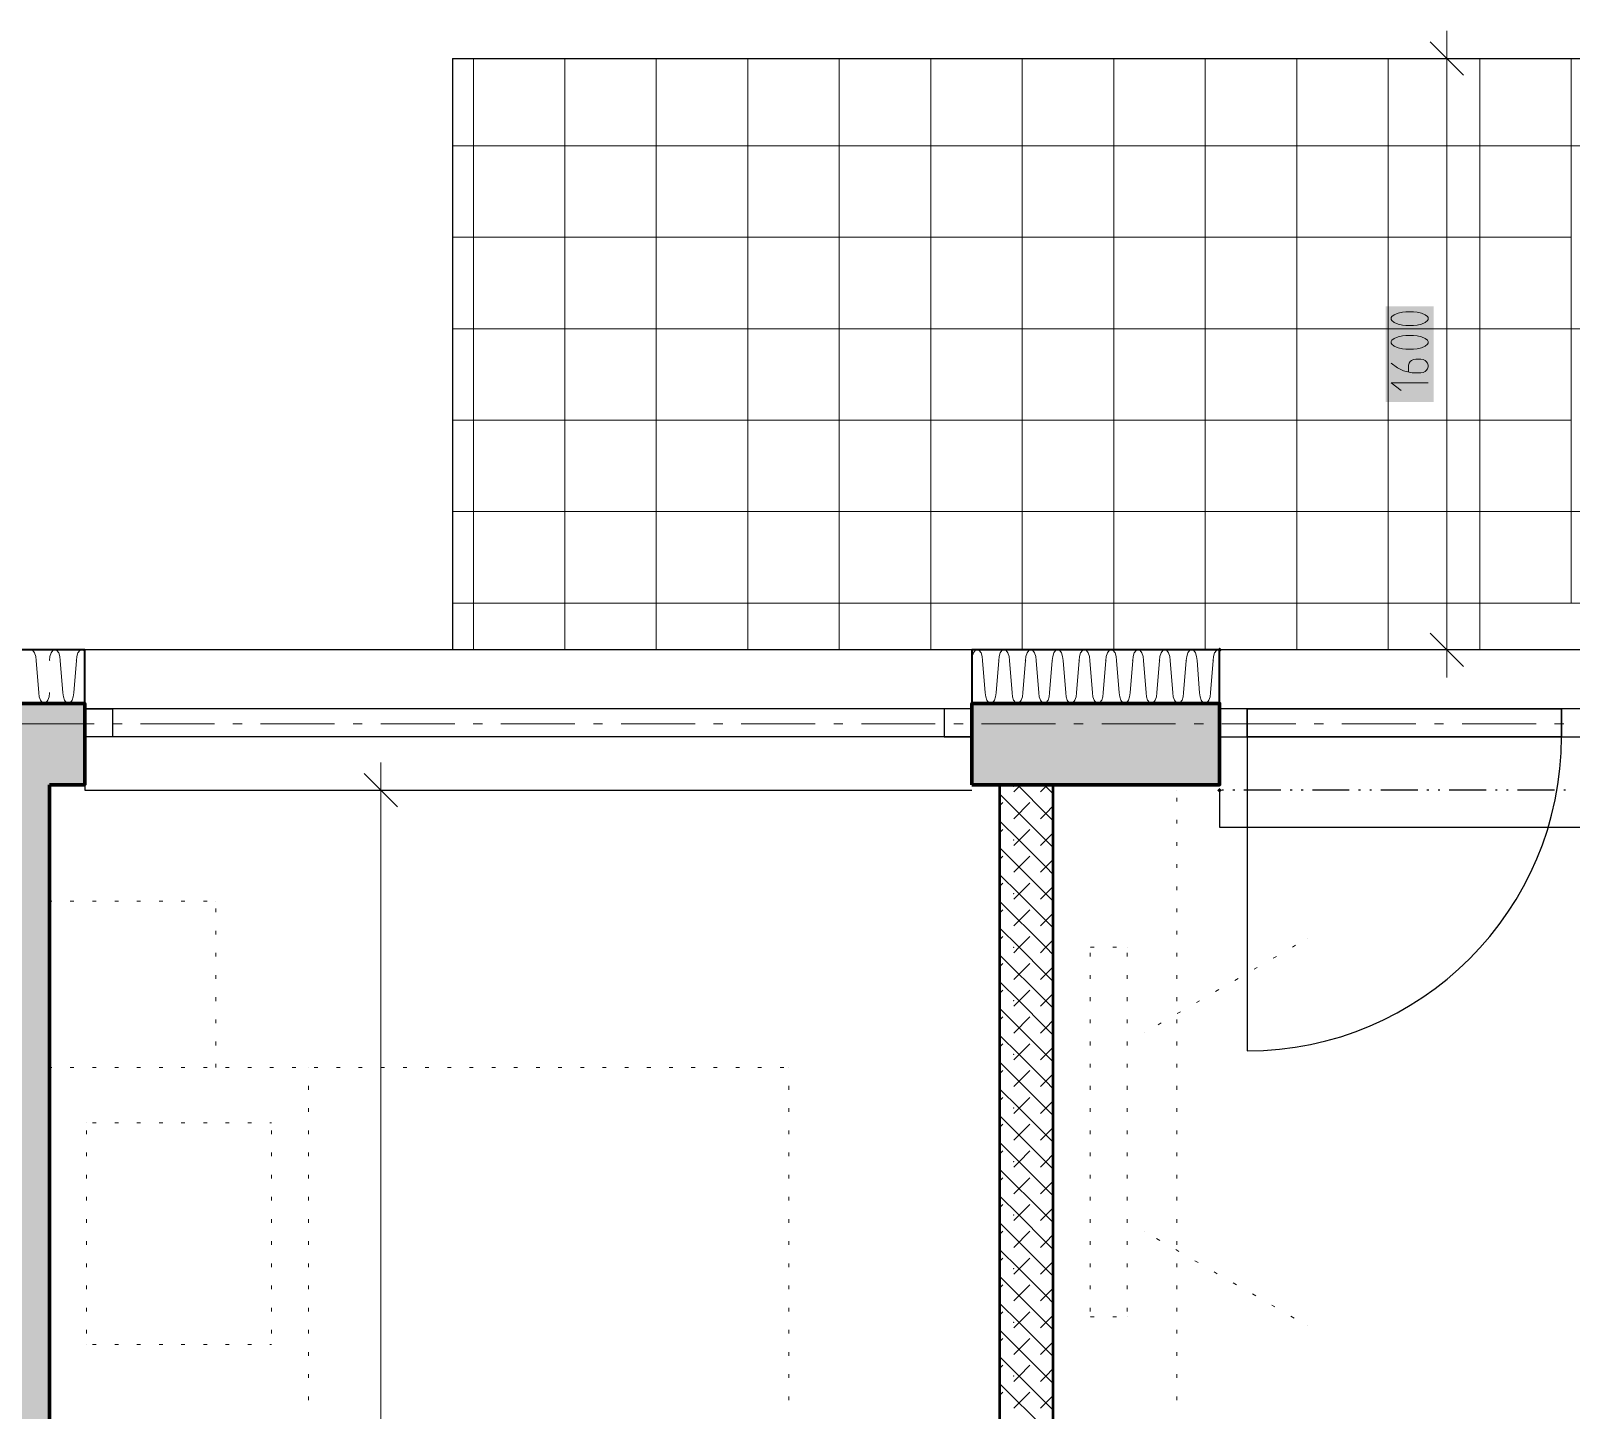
# Model space of a CAD drawing. Header units: millimetres. Extents: x 0 to 594, y 0 to 420.
# Drawn here: x 286.79 to 329.5, y 302.86 to 341.12 of the extents above; entities that cross this region are included whole.
import ezdxf

# ---------------------------------------------------------------- set-up
doc = ezdxf.new("R2010")
doc.units = ezdxf.units.MM
doc.header["$LTSCALE"] = 8
for name, color, linetype in [('PDF_Dvere', 7, 'Continuous'), ('PDF_Koty delkove', 7, 'Continuous'), ('PDF_Nabytek', 7, 'Continuous'), ('PDF_Obecne 0.25', 7, 'Continuous'), ('PDF_Okna', 7, 'Continuous'), ('PDF_Osy hlavni', 7, 'Continuous'), ('PDF_Pricky zdene', 7, 'Continuous'), ('PDF_Srafy', 7, 'Continuous'), ('PDF_Steny obvodove nosne', 7, 'Continuous'), ('PDF_Steny sendvic', 7, 'Continuous'), ('PDF_Zatepleni', 7, 'Continuous')]:
    doc.layers.add(name, color=color, linetype=linetype)

msp = doc.modelspace()

# ---------------------------------------------------------------- linework, layer by layer
at = {"layer": 'PDF_Dvere', "lineweight": 25}
for points in [[(320.522, 322.31), (319.754, 322.31), (319.754, 321.541), (320.522, 321.541)], [(320.522, 322.31), (320.522, 321.541)], [(330.004, 322.31), (329.235, 322.31), (329.235, 321.541), (330.004, 321.541)], [(329.235, 322.31), (329.235, 321.541)]]:
    msp.add_lwpolyline(points, close=True, dxfattribs=at)
for points in [[(329.235, 322.31), (320.522, 322.31), (329.235, 322.31)], [(329.235, 321.541), (320.522, 321.541), (329.235, 321.541)]]:
    msp.add_lwpolyline(points, dxfattribs=at)
msp.add_lwpolyline([(320.522, 321.541), (320.522, 312.829, 0.414213), (329.235, 321.541)], format="xyb", dxfattribs=at)
at = {"layer": 'PDF_Koty delkove', "lineweight": 18}
for points in [[(326.052, 340.35), (326.052, 341.119)], [(326.513, 339.889), (325.591, 340.811)], [(326.821, 340.35), (326.052, 340.35), (325.283, 340.35)], [(326.052, 323.95), (326.052, 340.35)], [(325.128, 332.671), (324.923, 332.671), (324.822, 332.657), (324.702, 332.629), (324.599, 332.588), (324.531, 332.534), (324.514, 332.506), (324.514, 332.452), (324.531, 332.424), (324.599, 332.37), (324.702, 332.329), (324.822, 332.301), (324.923, 332.287), (325.128, 332.287), (325.231, 332.301), (325.351, 332.329), (325.453, 332.37), (325.522, 332.424), (325.539, 332.452)], [(325.539, 332.452), (325.539, 332.506), (325.522, 332.534), (325.453, 332.588), (325.351, 332.629), (325.231, 332.657), (325.128, 332.671)], [(324.992, 331.658), (324.992, 331.849), (325.009, 331.904), (325.043, 331.945), (325.078, 331.972), (325.128, 332), (325.197, 332.013), (325.333, 332.013), (325.402, 332), (325.453, 331.972), (325.487, 331.945), (325.522, 331.904), (325.539, 331.849), (325.539, 331.795), (325.522, 331.74), (325.487, 331.699), (325.453, 331.672), (325.402, 331.644), (325.333, 331.63), (325.094, 331.63), (324.856, 331.685), (324.684, 331.767), (324.514, 331.904)], [(325.539, 331.356), (324.514, 331.356), (324.787, 331.138)], [(326.513, 323.489), (325.591, 324.411)], [(326.821, 323.95), (326.052, 323.95), (325.283, 323.95)], [(326.052, 323.95), (326.052, 323.181)], [(296.497, 320.055), (296.497, 320.824)], [(296.959, 319.594), (296.036, 320.516)], [(297.266, 320.055), (296.497, 320.055), (295.729, 320.055)], [(296.497, 233.7), (296.497, 236.262), (296.497, 240.926), (296.497, 262.758), (296.497, 264.244), (296.497, 270.907), (296.497, 320.055)]]:
    msp.add_lwpolyline(points, dxfattribs=at)
msp.add_lwpolyline([(325.128, 333.328), (324.923, 333.328), (324.822, 333.314), (324.702, 333.287), (324.599, 333.245), (324.531, 333.191), (324.514, 333.163), (324.514, 333.109), (324.531, 333.081), (324.599, 333.027), (324.702, 332.986), (324.822, 332.958), (324.923, 332.944), (325.128, 332.944), (325.231, 332.958), (325.351, 332.986), (325.453, 333.027), (325.522, 333.081), (325.539, 333.109), (325.539, 333.163), (325.522, 333.191), (325.453, 333.245), (325.351, 333.287), (325.231, 333.314)], close=True, dxfattribs=at)
at = {"layer": 'PDF_Koty delkove', "color": 7, "lineweight": 18, "true_color": 0xffffff, "transparency": 33554559}
msp.add_solid([(325.693, 330.819), (325.693, 333.481), (324.361, 330.819), (324.361, 333.481)], dxfattribs=at)
at = {"layer": 'PDF_Nabytek', "lineweight": 13}
for points in [[(315.141, 320.055), (315.141, 320.055)], [(318.567, 320.055), (318.567, 320.055)], [(315.141, 319.745), (315.141, 319.848)], [(318.567, 319.745), (318.567, 319.848)], [(315.141, 319.13), (315.141, 319.233)], [(318.567, 319.13), (318.567, 319.233)], [(315.141, 318.515), (315.141, 318.618)], [(318.567, 318.515), (318.567, 318.618)], [(315.141, 317.9), (315.141, 318.003)], [(318.567, 317.9), (318.567, 318.003)], [(315.141, 317.285), (315.141, 317.388)], [(318.567, 317.285), (318.567, 317.388)], [(287.375, 316.98), (287.313, 316.98)], [(287.313, 316.98), (287.313, 316.98)], [(287.313, 316.98), (287.313, 316.98)], [(287.99, 316.98), (287.888, 316.98)], [(288.605, 316.98), (288.503, 316.98)], [(289.22, 316.98), (289.118, 316.98)], [(289.835, 316.98), (289.733, 316.98)], [(290.45, 316.98), (290.348, 316.98)], [(291.065, 316.98), (290.963, 316.98)], [(291.68, 316.98), (291.578, 316.98)], [(291.925, 316.98), (291.925, 316.98)], [(291.925, 316.98), (291.925, 316.98)], [(287.313, 316.67), (287.313, 316.773)], [(291.925, 316.67), (291.925, 316.773)], [(315.141, 316.67), (315.141, 316.773)], [(318.567, 316.67), (318.567, 316.773)], [(287.313, 316.055), (287.313, 316.158)], [(291.925, 316.055), (291.925, 316.158)], [(315.141, 316.055), (315.141, 316.158)], [(318.567, 316.055), (318.567, 316.158)], [(316.166, 315.699), (316.166, 315.699)], [(316.166, 315.699), (316.166, 315.699)], [(316.28, 315.699), (316.177, 315.699)], [(316.895, 315.699), (316.792, 315.699)], [(317.191, 315.699), (317.191, 315.699)], [(317.191, 315.699), (317.191, 315.699)], [(321.775, 315.704), (321.864, 315.755)], [(322.203, 315.951), (322.203, 315.951)], [(287.313, 315.44), (287.313, 315.543)], [(291.925, 315.44), (291.925, 315.543)], [(315.141, 315.44), (315.141, 315.543)], [(316.166, 315.44), (316.166, 315.543)], [(317.191, 315.44), (317.191, 315.543)], [(318.567, 315.44), (318.567, 315.543)], [(321.243, 315.396), (321.332, 315.448)], [(287.313, 314.825), (287.313, 314.928)], [(291.925, 314.825), (291.925, 314.928)], [(315.141, 314.825), (315.141, 314.928)], [(316.166, 314.825), (316.166, 314.928)], [(317.191, 314.825), (317.191, 314.928)], [(318.567, 314.825), (318.567, 314.928)], [(320.178, 314.781), (320.266, 314.833)], [(320.71, 315.089), (320.799, 315.14)], [(319.645, 314.474), (319.734, 314.525)], [(287.313, 314.21), (287.313, 314.313)], [(291.925, 314.21), (291.925, 314.313)], [(315.141, 314.21), (315.141, 314.313)], [(316.166, 314.21), (316.166, 314.313)], [(317.191, 314.21), (317.191, 314.313)], [(318.567, 314.21), (318.567, 314.313)], [(319.112, 314.166), (319.201, 314.218)], [(287.313, 313.595), (287.313, 313.698)], [(291.925, 313.595), (291.925, 313.698)], [(315.141, 313.595), (315.141, 313.698)], [(316.166, 313.595), (316.166, 313.698)], [(317.191, 313.595), (317.191, 313.698)], [(318.047, 313.551), (318.136, 313.603)], [(318.567, 313.595), (318.567, 313.698)], [(318.58, 313.859), (318.669, 313.91)], [(287.313, 312.98), (287.313, 313.083)], [(291.925, 312.98), (291.925, 313.083)], [(315.141, 312.98), (315.141, 313.083)], [(316.166, 312.98), (316.166, 313.083)], [(317.191, 312.98), (317.191, 313.083)], [(317.679, 313.339), (317.679, 313.339)], [(318.567, 312.98), (318.567, 313.083)], [(287.313, 312.368), (287.313, 312.468)], [(287.375, 312.368), (287.313, 312.368)], [(287.313, 312.368), (287.313, 312.368)], [(287.313, 312.365), (287.313, 312.368)], [(287.313, 312.368), (287.313, 312.368)], [(287.313, 312.368), (287.313, 312.368)], [(287.99, 312.368), (287.888, 312.368)], [(288.605, 312.368), (288.503, 312.368)], [(289.22, 312.368), (289.118, 312.368)], [(289.835, 312.368), (289.733, 312.368)], [(290.45, 312.368), (290.348, 312.368)], [(291.065, 312.368), (290.963, 312.368)], [(291.68, 312.368), (291.578, 312.368)], [(291.925, 312.368), (291.925, 312.468)], [(291.925, 312.368), (291.925, 312.368)], [(292.295, 312.368), (292.193, 312.368)], [(292.91, 312.368), (292.808, 312.368)], [(293.525, 312.368), (293.423, 312.368)], [(294.14, 312.368), (294.038, 312.368)], [(294.488, 312.365), (294.488, 312.368)], [(294.488, 312.368), (294.488, 312.368)], [(294.755, 312.368), (294.653, 312.368)], [(295.37, 312.368), (295.268, 312.368)], [(295.985, 312.368), (295.883, 312.368)], [(296.6, 312.368), (296.498, 312.368)], [(297.215, 312.368), (297.113, 312.368)], [(297.83, 312.368), (297.728, 312.368)], [(298.445, 312.368), (298.343, 312.368)], [(299.06, 312.368), (298.958, 312.368)], [(299.675, 312.368), (299.573, 312.368)], [(300.29, 312.368), (300.187, 312.368)], [(300.905, 312.368), (300.802, 312.368)], [(301.52, 312.368), (301.417, 312.368)], [(302.135, 312.368), (302.032, 312.368)], [(302.75, 312.368), (302.647, 312.368)], [(303.365, 312.368), (303.262, 312.368)], [(303.98, 312.368), (303.877, 312.368)], [(304.595, 312.368), (304.492, 312.368)], [(305.21, 312.368), (305.107, 312.368)], [(305.825, 312.368), (305.722, 312.368)], [(306.44, 312.368), (306.337, 312.368)], [(307.055, 312.368), (306.952, 312.368)], [(307.67, 312.368), (307.567, 312.368)], [(307.813, 312.365), (307.813, 312.368)], [(307.813, 312.368), (307.813, 312.368)], [(307.813, 312.368), (307.813, 312.368)], [(315.141, 312.365), (315.141, 312.468)], [(316.166, 312.365), (316.166, 312.468)], [(317.191, 312.365), (317.191, 312.468)], [(318.567, 312.365), (318.567, 312.468)], [(287.313, 311.75), (287.313, 311.853)], [(294.488, 311.75), (294.488, 311.853)], [(307.813, 311.75), (307.813, 311.853)], [(315.141, 311.75), (315.141, 311.853)], [(316.166, 311.75), (316.166, 311.853)], [(317.191, 311.75), (317.191, 311.853)], [(318.567, 311.75), (318.567, 311.853)], [(287.313, 311.135), (287.313, 311.238)], [(294.488, 311.135), (294.488, 311.238)], [(307.813, 311.135), (307.813, 311.238)], [(315.141, 311.135), (315.141, 311.238)], [(316.166, 311.135), (316.166, 311.238)], [(317.191, 311.135), (317.191, 311.238)], [(318.567, 311.135), (318.567, 311.238)], [(287.313, 310.52), (287.313, 310.623)], [(288.338, 310.83), (288.338, 310.83)], [(288.338, 310.83), (288.338, 310.83)], [(288.338, 310.52), (288.338, 310.623)], [(288.605, 310.83), (288.503, 310.83)], [(289.22, 310.83), (289.118, 310.83)], [(289.835, 310.83), (289.733, 310.83)], [(290.45, 310.83), (290.348, 310.83)], [(291.065, 310.83), (290.963, 310.83)], [(291.68, 310.83), (291.578, 310.83)], [(292.295, 310.83), (292.193, 310.83)], [(292.91, 310.83), (292.808, 310.83)], [(293.463, 310.83), (293.423, 310.83)], [(293.463, 310.83), (293.463, 310.83)], [(293.463, 310.83), (293.463, 310.83)], [(293.463, 310.52), (293.463, 310.623)], [(294.488, 310.52), (294.488, 310.623)], [(307.813, 310.52), (307.813, 310.623)], [(315.141, 310.52), (315.141, 310.623)], [(316.166, 310.52), (316.166, 310.623)], [(317.191, 310.52), (317.191, 310.623)], [(318.567, 310.52), (318.567, 310.623)], [(287.313, 309.905), (287.313, 310.008)], [(288.338, 309.905), (288.338, 310.008)], [(293.463, 309.905), (293.463, 310.008)], [(294.488, 309.905), (294.488, 310.008)], [(307.813, 309.905), (307.813, 310.008)], [(315.141, 309.905), (315.141, 310.008)], [(316.166, 309.905), (316.166, 310.008)], [(317.191, 309.905), (317.191, 310.008)], [(318.567, 309.905), (318.567, 310.008)], [(287.313, 309.29), (287.313, 309.393)], [(288.338, 309.29), (288.338, 309.393)], [(293.463, 309.29), (293.463, 309.393)], [(294.488, 309.29), (294.488, 309.393)], [(307.813, 309.29), (307.813, 309.393)], [(315.141, 309.29), (315.141, 309.393)], [(316.166, 309.29), (316.166, 309.393)], [(317.191, 309.29), (317.191, 309.393)], [(318.567, 309.29), (318.567, 309.393)], [(287.313, 308.675), (287.313, 308.778)], [(288.338, 308.675), (288.338, 308.778)], [(293.463, 308.675), (293.463, 308.778)], [(294.488, 308.675), (294.488, 308.778)], [(307.813, 308.675), (307.813, 308.778)], [(315.141, 308.675), (315.141, 308.778)], [(316.166, 308.675), (316.166, 308.778)], [(317.191, 308.675), (317.191, 308.778)], [(318.567, 308.675), (318.567, 308.778)], [(287.313, 308.06), (287.313, 308.163)], [(288.338, 308.06), (288.338, 308.163)], [(293.463, 308.06), (293.463, 308.163)], [(294.488, 308.06), (294.488, 308.163)], [(307.813, 308.06), (307.813, 308.163)], [(315.141, 308.06), (315.141, 308.163)], [(316.166, 308.06), (316.166, 308.163)], [(317.191, 308.06), (317.191, 308.163)], [(318.567, 308.06), (318.567, 308.163)], [(287.313, 307.445), (287.313, 307.548)], [(288.338, 307.445), (288.338, 307.548)], [(293.463, 307.445), (293.463, 307.548)], [(294.488, 307.445), (294.488, 307.548)], [(307.813, 307.445), (307.813, 307.548)], [(315.141, 307.445), (315.141, 307.548)], [(316.166, 307.445), (316.166, 307.548)], [(317.191, 307.445), (317.191, 307.548)], [(317.679, 307.809), (317.679, 307.809)], [(318.094, 307.57), (318.005, 307.621)], [(318.567, 307.445), (318.567, 307.548)], [(318.626, 307.262), (318.538, 307.314)], [(287.313, 306.83), (287.313, 306.933)], [(288.338, 306.83), (288.338, 306.933)], [(293.463, 306.83), (293.463, 306.933)], [(294.488, 306.83), (294.488, 306.933)], [(307.813, 306.83), (307.813, 306.933)], [(315.141, 306.83), (315.141, 306.933)], [(316.166, 306.83), (316.166, 306.933)], [(317.191, 306.83), (317.191, 306.933)], [(318.567, 306.83), (318.567, 306.933)], [(319.159, 306.955), (319.07, 307.006)], [(319.691, 306.647), (319.603, 306.698)], [(287.313, 306.215), (287.313, 306.318)], [(288.338, 306.215), (288.338, 306.318)], [(293.463, 306.215), (293.463, 306.318)], [(294.488, 306.215), (294.488, 306.318)], [(307.813, 306.215), (307.813, 306.318)], [(315.141, 306.215), (315.141, 306.318)], [(316.166, 306.215), (316.166, 306.318)], [(317.191, 306.215), (317.191, 306.318)], [(318.567, 306.215), (318.567, 306.318)], [(320.224, 306.34), (320.135, 306.391)], [(320.757, 306.032), (320.668, 306.084)], [(287.313, 305.6), (287.313, 305.703)], [(288.338, 305.6), (288.338, 305.703)], [(293.463, 305.6), (293.463, 305.703)], [(294.488, 305.6), (294.488, 305.703)], [(307.813, 305.6), (307.813, 305.703)], [(315.141, 305.6), (315.141, 305.703)], [(316.166, 305.6), (316.166, 305.703)], [(316.166, 305.449), (316.166, 305.449)], [(316.166, 305.449), (316.166, 305.449)], [(316.28, 305.449), (316.177, 305.449)], [(316.895, 305.449), (316.792, 305.449)], [(317.191, 305.6), (317.191, 305.703)], [(317.191, 305.449), (317.191, 305.449)], [(317.191, 305.449), (317.191, 305.449)], [(318.567, 305.6), (318.567, 305.703)], [(321.289, 305.725), (321.201, 305.776)], [(321.822, 305.417), (321.733, 305.469)], [(287.313, 304.985), (287.313, 305.088)], [(288.338, 304.985), (288.338, 305.088)], [(293.463, 304.985), (293.463, 305.088)], [(294.488, 304.985), (294.488, 305.088)], [(307.813, 304.985), (307.813, 305.088)], [(315.141, 304.985), (315.141, 305.088)], [(318.567, 304.985), (318.567, 305.088)], [(322.203, 305.197), (322.203, 305.197)], [(288.338, 304.68), (288.338, 304.68)], [(288.338, 304.68), (288.338, 304.68)], [(288.605, 304.68), (288.503, 304.68)], [(289.22, 304.68), (289.118, 304.68)], [(289.835, 304.68), (289.733, 304.68)], [(290.45, 304.68), (290.348, 304.68)], [(291.065, 304.68), (290.963, 304.68)], [(291.68, 304.68), (291.578, 304.68)], [(292.295, 304.68), (292.193, 304.68)], [(292.91, 304.68), (292.808, 304.68)], [(293.463, 304.68), (293.423, 304.68)], [(293.463, 304.68), (293.463, 304.68)], [(293.463, 304.68), (293.463, 304.68)], [(287.313, 304.37), (287.313, 304.473)], [(294.488, 304.37), (294.488, 304.473)], [(307.813, 304.37), (307.813, 304.473)], [(315.141, 304.37), (315.141, 304.473)], [(318.567, 304.37), (318.567, 304.473)], [(287.313, 303.755), (287.313, 303.858)], [(294.488, 303.755), (294.488, 303.858)], [(307.813, 303.755), (307.813, 303.858)], [(315.141, 303.755), (315.141, 303.858)], [(318.567, 303.755), (318.567, 303.858)], [(287.313, 303.14), (287.313, 303.243)], [(294.488, 303.14), (294.488, 303.243)], [(307.813, 303.14), (307.813, 303.243)], [(315.141, 303.14), (315.141, 303.243)], [(318.567, 303.14), (318.567, 303.243)]]:
    msp.add_lwpolyline(points, dxfattribs=at)
at = {"layer": 'PDF_Obecne 0.25', "lineweight": 25}
for points in [[(298.485, 340.35), (330.26, 340.35)], [(298.485, 340.35), (298.486, 323.95)], [(330.004, 323.95), (319.754, 323.95)], [(319.754, 320.055), (319.754, 319.03), (330.004, 319.03), (330.004, 320.055)]]:
    msp.add_lwpolyline(points, dxfattribs=at)
at = {"layer": 'PDF_Okna', "lineweight": 25}
for points in [[(312.886, 323.95), (288.287, 323.95), (288.287, 320.055), (312.886, 320.055)], [(312.886, 322.31), (288.287, 322.31)], [(312.886, 321.541), (288.287, 321.541)]]:
    msp.add_lwpolyline(points, dxfattribs=at)
for points in [[(288.287, 322.31), (289.055, 322.31), (289.055, 321.541), (288.287, 321.541)], [(312.886, 322.31), (312.118, 322.31), (312.118, 321.541), (312.886, 321.541)]]:
    msp.add_lwpolyline(points, close=True, dxfattribs=at)
at = {"layer": 'PDF_Osy hlavni', "lineweight": 18}
for points in [[(288.554, 321.9), (286.504, 321.9)], [(289.323, 321.9), (289.066, 321.9)], [(291.885, 321.9), (289.835, 321.9)], [(292.654, 321.9), (292.398, 321.9)], [(295.216, 321.9), (293.166, 321.9)], [(295.985, 321.9), (295.729, 321.9)], [(298.548, 321.9), (296.498, 321.9)], [(299.316, 321.9), (299.06, 321.9)], [(301.879, 321.9), (299.829, 321.9)], [(302.647, 321.9), (302.391, 321.9)], [(305.21, 321.9), (303.16, 321.9)], [(305.979, 321.9), (305.722, 321.9)], [(308.541, 321.9), (306.491, 321.9)], [(309.31, 321.9), (309.054, 321.9)], [(311.872, 321.9), (309.822, 321.9)], [(312.641, 321.9), (312.385, 321.9)], [(315.204, 321.9), (313.154, 321.9)], [(315.972, 321.9), (315.716, 321.9)], [(318.535, 321.9), (316.485, 321.9)], [(319.304, 321.9), (319.047, 321.9)], [(321.866, 321.9), (319.816, 321.9)], [(322.635, 321.9), (322.379, 321.9)], [(325.197, 321.9), (323.147, 321.9)], [(325.966, 321.9), (325.71, 321.9)], [(328.529, 321.9), (326.479, 321.9)], [(329.297, 321.9), (329.041, 321.9)]]:
    msp.add_lwpolyline(points, dxfattribs=at)
at = {"layer": 'PDF_Pricky zdene', "lineweight": 50}
msp.add_lwpolyline([(315.141, 270.907), (315.141, 320.055), (315.141, 320.209), (313.655, 320.209), (313.655, 320.055), (313.655, 270.907), (313.656, 270.907)], close=True, dxfattribs=at)
at = {"layer": 'PDF_Pricky zdene', "lineweight": 9}
for points in [[(315.141, 318.876), (314.936, 318.671), (313.655, 319.953)], [(314.045, 320.009), (314.193, 320.158)], [(315.141, 319.21), (314.936, 319.415), (314.193, 320.158), (314.142, 320.209)], [(314.193, 320.158), (314.245, 320.209)], [(314.788, 320.009), (314.936, 320.158)], [(314.988, 320.209), (314.936, 320.158), (314.885, 320.209)], [(315.141, 319.953), (314.936, 320.158)], [(313.655, 319.62), (313.747, 319.712)], [(314.045, 319.266), (314.491, 319.712)], [(314.788, 319.266), (314.936, 319.415), (315.141, 319.62)], [(315.141, 317.723), (314.936, 317.928), (314.193, 318.671), (313.655, 319.21)], [(313.655, 318.876), (313.747, 318.969)], [(314.045, 318.523), (314.193, 318.671)], [(314.193, 318.671), (314.491, 318.969)], [(314.788, 318.523), (314.936, 318.671)], [(315.141, 318.466), (314.936, 318.671)], [(315.141, 317.39), (314.936, 317.185), (313.655, 318.466)], [(313.655, 318.133), (313.747, 318.226)], [(314.045, 317.78), (314.491, 318.226)], [(314.788, 317.78), (314.936, 317.928)], [(314.936, 317.928), (315.141, 318.133)], [(315.141, 316.237), (314.936, 316.442), (314.193, 317.185), (313.655, 317.723)], [(313.655, 317.39), (313.747, 317.482)], [(314.193, 317.185), (314.491, 317.482)], [(315.141, 315.904), (314.936, 315.699), (313.655, 316.98)], [(314.045, 317.037), (314.193, 317.185)], [(314.788, 317.037), (314.936, 317.185)], [(315.141, 316.98), (314.936, 317.185)], [(313.655, 316.647), (313.747, 316.739)], [(314.045, 316.293), (314.491, 316.739)], [(314.936, 316.442), (315.141, 316.647)], [(315.141, 314.751), (314.936, 314.956), (314.193, 315.699), (313.655, 316.237)], [(314.788, 316.293), (314.936, 316.442)], [(313.655, 315.904), (313.747, 315.996)], [(314.045, 315.55), (314.193, 315.699)], [(314.193, 315.699), (314.491, 315.996)], [(314.788, 315.55), (314.936, 315.699)], [(315.141, 315.494), (314.936, 315.699)], [(315.141, 314.418), (314.936, 314.213), (313.655, 315.494)], [(313.655, 315.161), (313.747, 315.253)], [(314.045, 314.807), (314.491, 315.253)], [(314.788, 314.807), (314.936, 314.956)], [(314.936, 314.956), (315.141, 315.161)], [(315.141, 313.265), (314.936, 313.47), (314.193, 314.213), (313.655, 314.751)], [(313.655, 314.418), (313.747, 314.51)], [(314.193, 314.213), (314.491, 314.51)], [(315.141, 312.932), (314.936, 312.727), (313.655, 314.008)], [(314.045, 314.064), (314.193, 314.213)], [(314.788, 314.064), (314.936, 314.213)], [(315.141, 314.008), (314.936, 314.213)], [(313.655, 313.675), (313.747, 313.767)], [(314.045, 313.321), (314.491, 313.767)], [(314.936, 313.47), (315.141, 313.675)], [(315.141, 311.778), (314.936, 311.983), (314.193, 312.727), (313.655, 313.265)], [(314.788, 313.321), (314.936, 313.47)], [(313.655, 312.932), (313.747, 313.024)], [(314.045, 312.578), (314.193, 312.727)], [(314.193, 312.727), (314.491, 313.024)], [(314.788, 312.578), (314.936, 312.727)], [(315.141, 312.522), (314.936, 312.727)], [(315.141, 311.445), (314.936, 311.24), (313.655, 312.522)], [(313.655, 312.188), (313.747, 312.281)], [(314.045, 311.835), (314.491, 312.281)], [(314.788, 311.835), (314.936, 311.983)], [(314.936, 311.983), (315.141, 312.188)], [(315.141, 310.292), (314.936, 310.497), (314.193, 311.24), (313.655, 311.778)], [(313.655, 311.445), (313.747, 311.538)], [(314.193, 311.24), (314.491, 311.538)], [(314.936, 309.754), (313.655, 311.035)], [(314.045, 311.092), (314.193, 311.24)], [(314.788, 311.092), (314.936, 311.24)], [(315.141, 311.035), (314.936, 311.24)], [(313.655, 310.702), (313.747, 310.794)], [(314.045, 310.349), (314.491, 310.794)], [(314.936, 310.497), (315.141, 310.702)], [(314.788, 308.862), (314.936, 309.011), (314.193, 309.754), (313.655, 310.292)], [(314.788, 310.349), (314.936, 310.497)], [(313.655, 309.959), (313.747, 310.051)], [(314.045, 309.605), (314.193, 309.754)], [(314.193, 309.754), (314.491, 310.051)], [(314.788, 309.605), (314.936, 309.754)], [(314.936, 309.754), (315.141, 309.959)], [(315.141, 309.549), (314.936, 309.754)], [(314.936, 308.268), (313.655, 309.549)], [(313.655, 309.216), (313.747, 309.308)], [(314.045, 308.862), (314.491, 309.308)], [(314.936, 307.525), (314.193, 308.268), (313.655, 308.806)], [(314.936, 309.011), (315.141, 309.216)], [(315.141, 308.806), (314.936, 309.011)], [(313.655, 308.473), (313.747, 308.565)], [(314.193, 308.268), (314.491, 308.565)], [(314.936, 308.268), (315.141, 308.473)], [(314.936, 306.782), (313.655, 308.063)], [(314.045, 308.119), (314.193, 308.268)], [(314.788, 308.119), (314.936, 308.268)], [(315.141, 308.063), (314.936, 308.268)], [(313.655, 307.73), (313.747, 307.822)], [(314.045, 307.376), (314.491, 307.822)], [(314.788, 307.376), (314.936, 307.525)], [(314.936, 307.525), (315.141, 307.73)], [(315.141, 307.32), (314.936, 307.525)], [(314.193, 306.782), (313.655, 307.32)], [(313.655, 306.987), (313.747, 307.079)], [(314.045, 306.633), (314.193, 306.782)], [(314.193, 306.782), (314.491, 307.079)], [(314.788, 305.89), (314.936, 306.038), (314.193, 306.782)], [(314.788, 306.633), (314.936, 306.782)], [(314.936, 306.782), (315.141, 306.987)], [(315.141, 306.577), (314.936, 306.782)], [(314.936, 305.295), (313.655, 306.577)], [(313.655, 306.243), (313.747, 306.336)], [(314.045, 305.89), (314.491, 306.336)], [(314.936, 306.038), (315.141, 306.243)], [(314.193, 305.295), (313.655, 305.833)], [(315.141, 305.833), (314.936, 306.038)], [(313.655, 305.5), (313.747, 305.593)], [(314.193, 305.295), (314.491, 305.593)], [(314.936, 305.295), (315.141, 305.5)], [(314.936, 303.809), (313.655, 305.09)], [(314.045, 305.147), (314.193, 305.295)], [(315.141, 304.347), (314.936, 304.552), (314.193, 305.295)], [(314.788, 305.147), (314.936, 305.295)], [(315.141, 305.09), (314.936, 305.295)], [(313.655, 304.757), (313.747, 304.849)], [(314.045, 304.404), (314.491, 304.849)], [(314.788, 304.404), (314.936, 304.552)], [(314.936, 304.552), (315.141, 304.757)], [(314.193, 303.809), (313.655, 304.347)], [(313.655, 304.014), (313.747, 304.106)], [(314.788, 302.917), (314.936, 303.066), (314.193, 303.809), (314.491, 304.106)], [(314.045, 303.66), (314.193, 303.809)], [(314.788, 303.66), (314.936, 303.809)], [(314.936, 303.809), (315.141, 304.014)], [(315.141, 303.604), (314.936, 303.809)], [(314.936, 302.323), (313.655, 303.604)], [(313.655, 303.271), (313.747, 303.363)], [(314.045, 302.917), (314.491, 303.363)], [(314.936, 303.066), (315.141, 303.271)], [(315.141, 302.861), (314.936, 303.066)]]:
    msp.add_lwpolyline(points, dxfattribs=at)
at = {"layer": 'PDF_Pricky zdene', "lineweight": 9, "transparency": 33554559}
for points in [[(314.045, 320.138), (314.022, 320.161), (314.068, 320.161), (314.045, 320.184)], [(314.936, 320.135), (314.913, 320.158), (314.96, 320.158), (314.936, 320.181)], [(314.045, 318.651), (314.022, 318.674), (314.068, 318.674), (314.045, 318.698)], [(314.936, 318.648), (314.913, 318.671), (314.96, 318.671), (314.936, 318.695)], [(314.045, 317.165), (314.022, 317.188), (314.068, 317.188), (314.045, 317.211)], [(314.936, 317.162), (314.913, 317.185), (314.96, 317.185), (314.936, 317.208)], [(314.045, 315.679), (314.022, 315.702), (314.068, 315.702), (314.045, 315.725)], [(314.936, 315.676), (314.913, 315.699), (314.96, 315.699), (314.936, 315.722)], [(314.045, 314.193), (314.022, 314.216), (314.068, 314.216), (314.045, 314.239)], [(314.936, 314.19), (314.913, 314.213), (314.96, 314.213), (314.936, 314.236)], [(314.045, 312.706), (314.022, 312.729), (314.068, 312.729), (314.045, 312.753)], [(314.936, 312.703), (314.913, 312.727), (314.96, 312.727), (314.936, 312.75)], [(314.045, 311.22), (314.022, 311.243), (314.068, 311.243), (314.045, 311.266)], [(314.936, 311.217), (314.913, 311.24), (314.96, 311.24), (314.936, 311.263)], [(314.045, 309.734), (314.022, 309.757), (314.068, 309.757), (314.045, 309.78)], [(314.936, 309.731), (314.913, 309.754), (314.96, 309.754), (314.936, 309.777)], [(314.045, 308.248), (314.022, 308.271), (314.068, 308.271), (314.045, 308.294)], [(314.936, 308.245), (314.913, 308.268), (314.96, 308.268), (314.936, 308.291)], [(314.045, 306.761), (314.022, 306.785), (314.068, 306.785), (314.045, 306.808)], [(314.936, 306.759), (314.913, 306.782), (314.96, 306.782), (314.936, 306.805)], [(314.045, 305.275), (314.022, 305.298), (314.068, 305.298), (314.045, 305.321)], [(314.936, 305.272), (314.913, 305.295), (314.96, 305.295), (314.936, 305.318)], [(314.045, 303.789), (314.022, 303.812), (314.068, 303.812), (314.045, 303.835)], [(314.936, 303.786), (314.913, 303.809), (314.96, 303.809), (314.936, 303.832)]]:
    msp.add_solid(points, dxfattribs=at)
at = {"layer": 'PDF_Srafy', "lineweight": 9}
for points in [[(329.504, 340.35), (329.504, 335.394), (324.43, 335.394), (319.357, 335.394), (314.283, 335.394), (309.21, 335.394), (304.136, 335.394), (299.063, 335.394), (298.485, 335.394)], [(326.967, 340.35), (326.967, 337.931), (321.893, 337.931), (316.82, 337.931), (311.747, 337.931), (306.673, 337.931), (301.6, 337.931), (298.485, 337.931)], [(299.063, 340.35), (299.063, 335.394), (299.063, 330.321), (299.063, 325.247), (299.063, 323.95)], [(301.6, 340.35), (301.6, 337.931), (301.6, 332.857), (301.6, 327.784), (301.6, 323.95)], [(304.136, 340.35), (304.136, 335.394), (304.136, 330.321), (304.136, 325.247), (304.136, 323.95)], [(306.673, 340.35), (306.673, 337.931), (306.673, 332.857), (306.673, 327.784), (306.673, 323.95)], [(309.21, 340.35), (309.21, 335.394), (309.21, 330.321), (309.21, 325.247), (309.21, 323.95)], [(311.747, 340.35), (311.747, 337.931), (311.747, 332.857), (311.747, 327.784), (311.747, 323.95)], [(314.283, 340.35), (314.283, 335.394), (314.283, 330.321), (314.283, 325.247), (314.283, 323.95)], [(316.82, 340.35), (316.82, 337.931), (316.82, 332.857), (316.82, 327.784), (316.82, 323.95)], [(319.357, 340.35), (319.357, 335.394), (319.357, 330.321), (319.357, 325.247), (319.357, 323.95)], [(321.893, 340.35), (321.893, 337.931)], [(324.43, 340.35), (324.43, 335.394)], [(321.893, 337.931), (321.893, 332.857), (321.893, 327.784), (321.893, 323.95)], [(330.26, 337.931), (326.967, 337.931)], [(326.967, 337.931), (326.967, 332.857), (326.967, 327.784)], [(329.504, 335.394), (329.504, 330.321), (324.43, 330.321), (319.357, 330.321), (314.283, 330.321), (309.21, 330.321), (304.136, 330.321), (299.063, 330.321), (298.485, 330.321)], [(324.43, 335.394), (324.43, 330.321), (324.43, 325.247), (324.43, 323.95)], [(330.26, 332.857), (326.967, 332.857), (321.893, 332.857), (316.82, 332.857), (311.747, 332.857), (306.673, 332.857), (301.6, 332.857), (298.485, 332.857)], [(329.504, 330.321), (329.504, 325.247)], [(330.26, 327.784), (326.967, 327.784), (321.893, 327.784), (316.82, 327.784), (311.747, 327.784), (306.673, 327.784), (301.6, 327.784), (298.485, 327.784)], [(326.967, 327.784), (326.967, 323.95)], [(330.26, 325.247), (329.504, 325.247), (324.43, 325.247), (319.357, 325.247), (314.283, 325.247), (309.21, 325.247), (304.136, 325.247), (299.063, 325.247), (298.485, 325.247)]]:
    msp.add_lwpolyline(points, dxfattribs=at)
at = {"layer": 'PDF_Steny obvodove nosne', "lineweight": 70}
for points in [[(287.313, 322.464), (285.263, 322.464), (285.263, 320.055), (285.263, 240.926), (285.263, 238.312), (287.313, 238.312), (287.313, 240.926), (287.313, 320.055), (287.313, 320.209)], [(287.313, 320.209), (288.287, 320.209), (288.287, 322.464), (287.313, 322.464)]]:
    msp.add_lwpolyline(points, dxfattribs=at)
msp.add_lwpolyline([(312.886, 320.209), (319.754, 320.209), (319.754, 322.464), (312.886, 322.464)], close=True, dxfattribs=at)
at = {"layer": 'PDF_Steny obvodove nosne', "color": 9, "lineweight": 9, "true_color": 0xc0c0c0, "transparency": 33554559}
for points in [[(287.313, 238.312), (287.313, 322.464), (285.263, 238.312), (285.263, 322.464)], [(287.313, 320.209), (288.287, 320.209), (287.313, 322.464), (288.287, 322.464)], [(312.886, 320.209), (319.754, 320.209), (312.886, 322.464), (319.754, 322.464)]]:
    msp.add_solid(points, dxfattribs=at)
at = {"layer": 'PDF_Steny sendvic', "lineweight": 25}
for points in [[(319.867, 323.95), (319.816, 323.95)], [(320.175, 323.95), (320.124, 323.95)], [(321.456, 323.95), (320.431, 323.95)], [(321.764, 323.95), (321.712, 323.95)], [(322.071, 323.95), (322.02, 323.95)], [(323.352, 323.95), (322.327, 323.95)], [(323.66, 323.95), (323.609, 323.95)], [(323.967, 323.95), (323.916, 323.95)], [(325.249, 323.95), (324.224, 323.95)], [(325.556, 323.95), (325.505, 323.95)], [(325.864, 323.95), (325.812, 323.95)], [(327.145, 323.95), (326.12, 323.95)], [(327.452, 323.95), (327.401, 323.95)], [(327.76, 323.95), (327.708, 323.95)], [(329.041, 323.95), (328.016, 323.95)], [(329.348, 323.95), (329.297, 323.95)], [(319.867, 320.055), (319.816, 320.055)], [(320.175, 320.055), (320.124, 320.055)], [(321.456, 320.055), (320.431, 320.055)], [(321.764, 320.055), (321.712, 320.055)], [(322.071, 320.055), (322.02, 320.055)], [(323.352, 320.055), (322.327, 320.055)], [(323.66, 320.055), (323.609, 320.055)], [(323.967, 320.055), (323.916, 320.055)], [(325.249, 320.055), (324.224, 320.055)], [(325.556, 320.055), (325.505, 320.055)], [(325.864, 320.055), (325.812, 320.055)], [(327.145, 320.055), (326.12, 320.055)], [(327.452, 320.055), (327.401, 320.055)], [(327.76, 320.055), (327.708, 320.055)], [(329.041, 320.055), (328.016, 320.055)], [(329.348, 320.055), (329.297, 320.055)]]:
    msp.add_lwpolyline(points, dxfattribs=at)
at = {"layer": 'PDF_Steny sendvic', "lineweight": 25, "transparency": 33554559}
for points in [[(319.818, 323.95), (319.754, 323.886), (319.754, 324.014), (319.69, 323.95)], [(319.818, 320.055), (319.754, 319.991), (319.754, 320.119), (319.69, 320.055)]]:
    msp.add_solid(points, dxfattribs=at)
at = {"layer": 'PDF_Zatepleni', "lineweight": 35}
msp.add_lwpolyline([(285.263, 322.669), (285.263, 322.464), (287.313, 322.464), (288.287, 322.464), (288.287, 322.669), (288.287, 323.95), (287.313, 323.95), (285.263, 323.95)], dxfattribs=at)
at = {"layer": 'PDF_Zatepleni', "lineweight": 9}
for points in [[(286.808, 323.95), (286.85, 323.929), (286.898, 323.864), (286.931, 323.767), (286.942, 323.653), (287.016, 322.761), (287.027, 322.647), (287.059, 322.551), (287.107, 322.487), (287.164, 322.464), (287.221, 322.487), (287.269, 322.551), (287.302, 322.647), (287.313, 322.761)], [(287.818, 322.464), (287.776, 322.485), (287.728, 322.55), (287.695, 322.647), (287.684, 322.761), (287.61, 323.653), (287.599, 323.767), (287.567, 323.863), (287.518, 323.928), (287.462, 323.95), (287.405, 323.928), (287.356, 323.863), (287.324, 323.767), (287.313, 323.653)], [(288.287, 323.894), (288.262, 323.928), (288.205, 323.95), (288.148, 323.928), (288.1, 323.863), (288.067, 323.767), (288.056, 323.653), (287.983, 322.761), (287.971, 322.647), (287.939, 322.55), (287.89, 322.485), (287.849, 322.464)], [(313.035, 323.95), (312.978, 323.928), (312.93, 323.863), (312.898, 323.767), (312.886, 323.653)], [(313.184, 323.653), (313.172, 323.767), (313.14, 323.863), (313.092, 323.928), (313.035, 323.95)], [(313.778, 323.95), (313.721, 323.928), (313.673, 323.863), (313.641, 323.767), (313.63, 323.653)], [(313.927, 323.653), (313.916, 323.767), (313.883, 323.863), (313.835, 323.928), (313.778, 323.95)], [(314.521, 323.95), (314.464, 323.928), (314.416, 323.863), (314.384, 323.767), (314.373, 323.653)], [(314.67, 323.653), (314.659, 323.767), (314.626, 323.863), (314.578, 323.928), (314.521, 323.95)], [(315.264, 323.95), (315.208, 323.928), (315.159, 323.863), (315.127, 323.767), (315.116, 323.653)], [(315.413, 323.653), (315.402, 323.767), (315.37, 323.863), (315.321, 323.928), (315.264, 323.95)], [(316.008, 323.95), (315.951, 323.928), (315.902, 323.863), (315.87, 323.767), (315.859, 323.653)], [(316.156, 323.653), (316.145, 323.767), (316.113, 323.863), (316.064, 323.928), (316.008, 323.95)], [(316.751, 323.95), (316.694, 323.928), (316.646, 323.863), (316.613, 323.767), (316.602, 323.653)], [(316.899, 323.653), (316.888, 323.767), (316.856, 323.863), (316.808, 323.928), (316.751, 323.95)], [(317.494, 323.95), (317.437, 323.928), (317.389, 323.863), (317.356, 323.767), (317.345, 323.653)], [(317.642, 323.653), (317.631, 323.767), (317.599, 323.863), (317.551, 323.928), (317.494, 323.95)], [(318.237, 323.95), (318.18, 323.928), (318.132, 323.863), (318.1, 323.767), (318.088, 323.653)], [(318.386, 323.653), (318.374, 323.767), (318.342, 323.863), (318.294, 323.928), (318.237, 323.95)], [(318.843, 323.767), (318.831, 323.653)], [(318.98, 323.95), (318.923, 323.928), (318.875, 323.863), (318.843, 323.767)], [(319.129, 323.653), (319.117, 323.767), (319.085, 323.863), (319.037, 323.928), (318.98, 323.95)], [(319.723, 323.95), (319.666, 323.928), (319.618, 323.863), (319.586, 323.767), (319.575, 323.653)], [(319.754, 323.938), (319.723, 323.95)], [(313.184, 323.653), (313.257, 322.761)], [(313.556, 322.761), (313.63, 323.653)], [(313.927, 323.653), (314, 322.761)], [(314.299, 322.761), (314.373, 323.653)], [(314.67, 323.653), (314.744, 322.761), (314.755, 322.647), (314.787, 322.55), (314.836, 322.485), (314.877, 322.464)], [(315.042, 322.761), (315.116, 323.653)], [(315.413, 323.653), (315.487, 322.761), (315.498, 322.647), (315.53, 322.55), (315.579, 322.485), (315.62, 322.464)], [(315.785, 322.761), (315.859, 323.653)], [(316.156, 323.653), (316.23, 322.761), (316.241, 322.647), (316.274, 322.55), (316.322, 322.485), (316.364, 322.464)], [(316.529, 322.761), (316.602, 323.653)], [(316.899, 323.653), (316.973, 322.761), (316.984, 322.647), (317.017, 322.55), (317.065, 322.485), (317.107, 322.464)], [(317.272, 322.761), (317.345, 323.653)], [(317.642, 323.653), (317.716, 322.761), (317.727, 322.647), (317.76, 322.55), (317.808, 322.485), (317.85, 322.464)], [(318.015, 322.761), (318.088, 323.653)], [(318.386, 323.653), (318.459, 322.761), (318.47, 322.647), (318.503, 322.55), (318.551, 322.485), (318.593, 322.464)], [(318.758, 322.761), (318.831, 323.653)], [(319.129, 323.653), (319.202, 322.761), (319.214, 322.647), (319.246, 322.55), (319.294, 322.485), (319.336, 322.464)], [(319.501, 322.761), (319.575, 323.653)], [(287.983, 322.761), (287.983, 322.761)], [(313.257, 322.761), (313.269, 322.647), (313.301, 322.55), (313.35, 322.485), (313.391, 322.464)], [(313.422, 322.464), (313.464, 322.485), (313.512, 322.55), (313.545, 322.647), (313.556, 322.761)], [(313.556, 322.761), (313.556, 322.761)], [(314, 322.761), (314.012, 322.647), (314.044, 322.55)], [(314.044, 322.55), (314.093, 322.485), (314.134, 322.464)], [(314.165, 322.464), (314.207, 322.485), (314.255, 322.55), (314.288, 322.647), (314.299, 322.761)], [(314.299, 322.761), (314.299, 322.761)], [(314.299, 322.761), (314.299, 322.761)], [(314.909, 322.464), (314.95, 322.485), (314.999, 322.55), (315.031, 322.647), (315.042, 322.761)], [(315.042, 322.761), (315.042, 322.761)], [(315.652, 322.464), (315.693, 322.485), (315.742, 322.55), (315.774, 322.647), (315.785, 322.761)], [(315.785, 322.761), (315.785, 322.761)], [(316.395, 322.464), (316.436, 322.485), (316.485, 322.55), (316.517, 322.647), (316.529, 322.761)], [(316.529, 322.761), (316.529, 322.761)], [(317.138, 322.464), (317.179, 322.485), (317.228, 322.55), (317.26, 322.647), (317.272, 322.761)], [(317.272, 322.761), (317.272, 322.761)], [(317.881, 322.464), (317.923, 322.485), (317.971, 322.55), (318.003, 322.647), (318.015, 322.761)], [(318.015, 322.761), (318.015, 322.761)], [(318.624, 322.464), (318.666, 322.485), (318.714, 322.55), (318.746, 322.647), (318.758, 322.761)], [(318.758, 322.761), (318.758, 322.761)], [(319.367, 322.464), (319.409, 322.485), (319.457, 322.55), (319.49, 322.647), (319.501, 322.761)], [(319.501, 322.761), (319.501, 322.761)]]:
    msp.add_lwpolyline(points, dxfattribs=at)
at = {"layer": 'PDF_Zatepleni', "lineweight": 35}
msp.add_lwpolyline([(312.886, 322.464), (319.754, 322.464), (319.754, 322.669), (319.754, 323.95), (312.886, 323.95), (312.886, 322.669)], close=True, dxfattribs=at)
at = {"layer": 'PDF_Zatepleni', "lineweight": 9, "transparency": 33554559}
for points in [[(287.313, 323.676), (287.336, 323.653), (287.313, 323.63)], [(288.056, 323.63), (288.033, 323.653), (288.079, 323.653), (288.056, 323.676)], [(312.886, 323.676), (312.91, 323.653), (312.886, 323.63)], [(313.63, 323.63), (313.607, 323.653), (313.653, 323.653), (313.63, 323.676)], [(314.373, 323.63), (314.35, 323.653), (314.396, 323.653), (314.373, 323.676)], [(315.116, 323.63), (315.093, 323.653), (315.139, 323.653), (315.116, 323.676)], [(315.859, 323.63), (315.836, 323.653), (315.882, 323.653), (315.859, 323.676)], [(316.602, 323.63), (316.579, 323.653), (316.625, 323.653), (316.602, 323.676)], [(317.345, 323.63), (317.322, 323.653), (317.368, 323.653), (317.345, 323.676)], [(318.088, 323.63), (318.065, 323.653), (318.111, 323.653), (318.088, 323.676)], [(318.831, 323.63), (318.808, 323.653), (318.854, 323.653), (318.831, 323.676)], [(319.575, 323.63), (319.551, 323.653), (319.598, 323.653), (319.575, 323.676)], [(287.313, 322.738), (287.29, 322.761), (287.313, 322.784)]]:
    msp.add_solid(points, dxfattribs=at)

doc.saveas('drawing.dxf')
